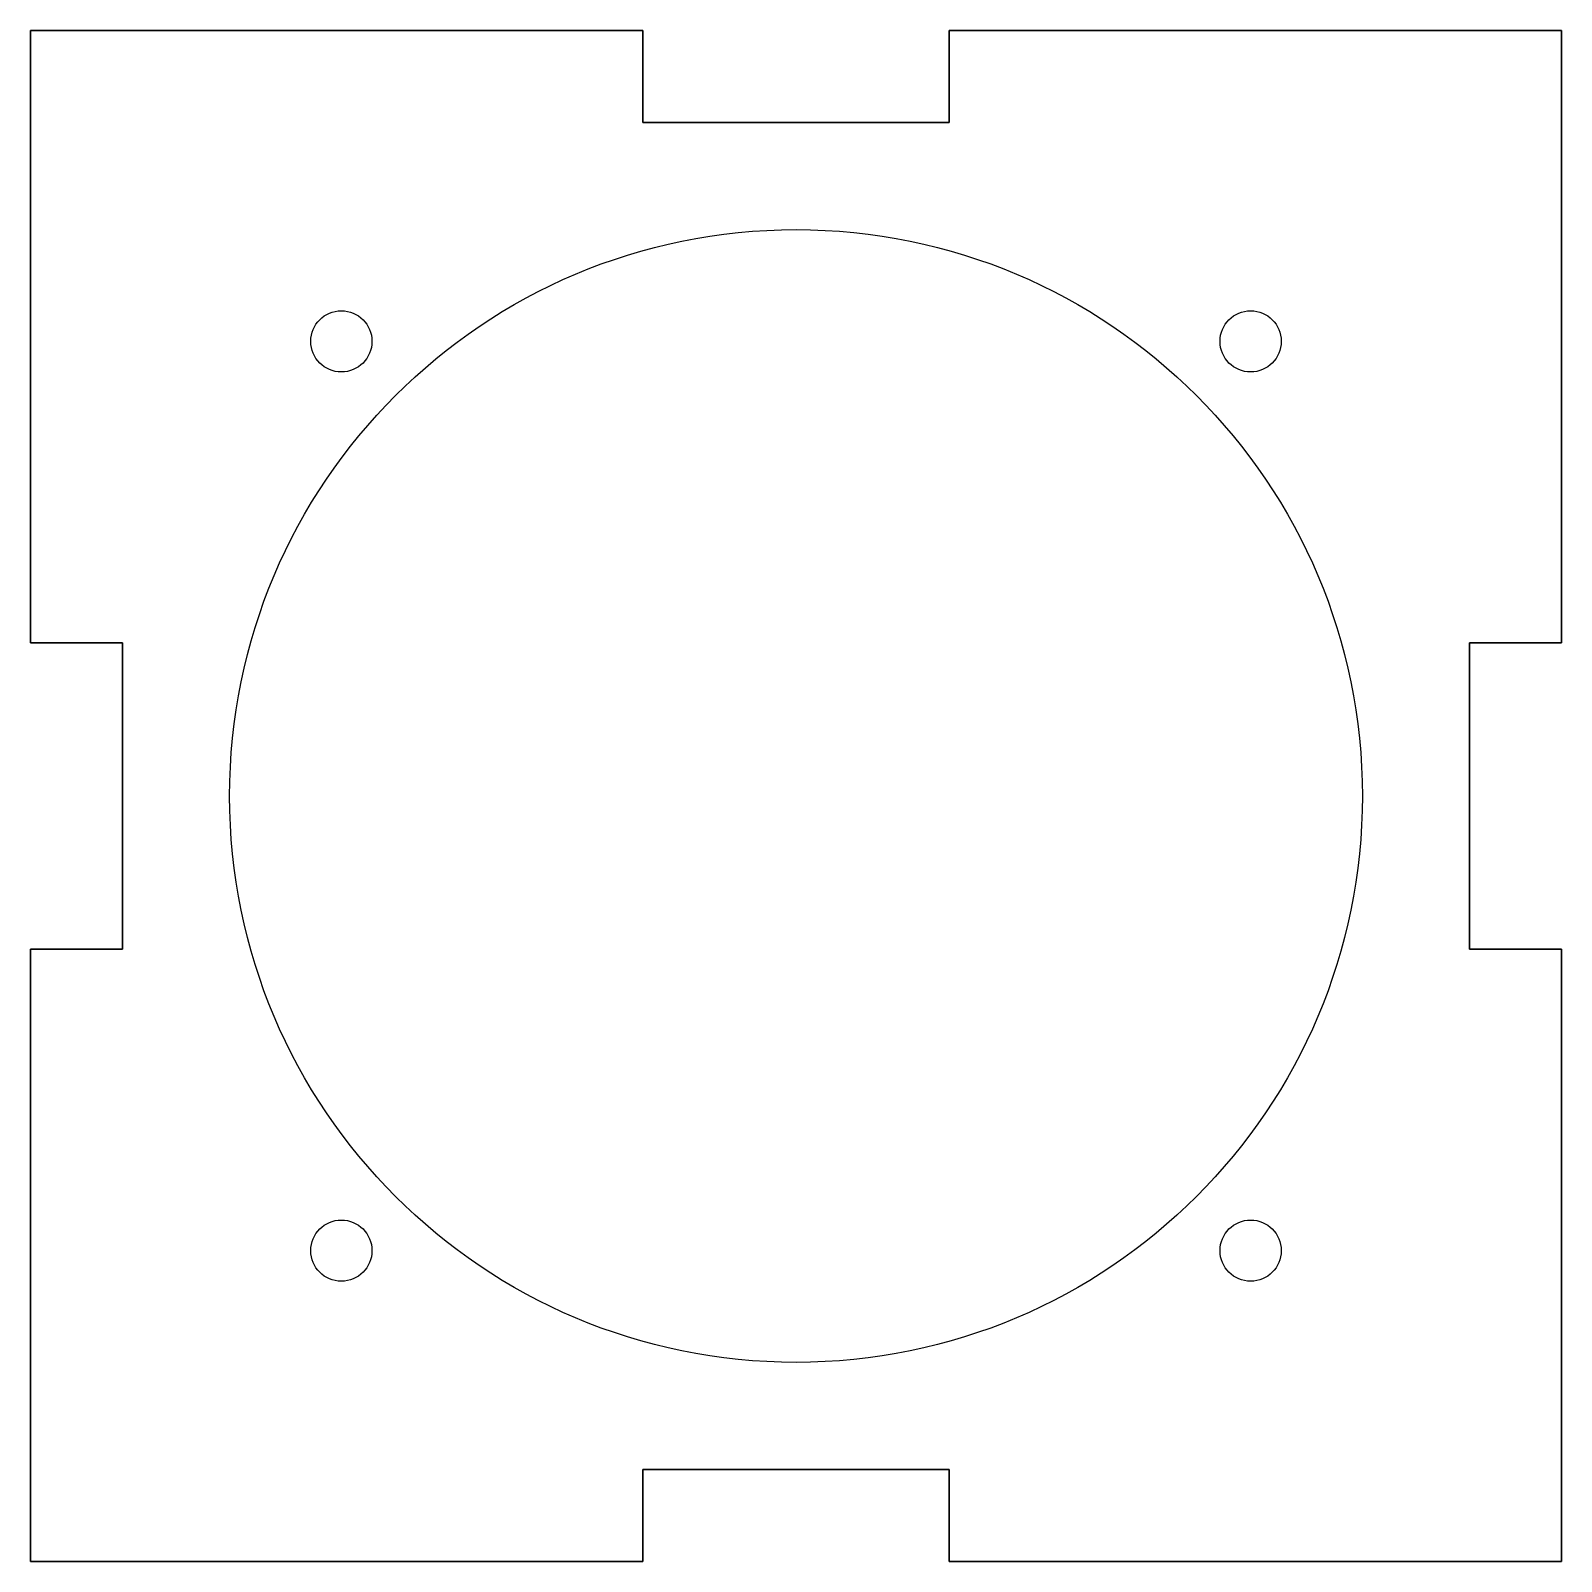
# Model space of a CAD drawing. Extents: x 25 to 125, y 25 to 125.
import ezdxf

# ---------------------------------------------------------------- set-up
doc = ezdxf.new("R2010")
doc.units = 0
doc.layers.get('0').update_dxf_attribs({"linetype": 'CONTINUOUS'})

msp = doc.modelspace()

# ---------------------------------------------------------------- linework, layer by layer
for points in [[(25, 65), (31, 65), (31, 85), (25, 85), (25, 125), (65, 125), (65, 119), (85, 119), (85, 125), (125, 125), (125, 85), (119, 85), (119, 65), (125, 65), (125, 25), (85, 25), (85, 31), (65, 31), (65, 25), (25, 25)], [(31, 85), (31, 65), (25, 65), (25, 25), (65, 25), (65, 31), (85, 31), (85, 25), (125, 25), (125, 65), (119, 65), (119, 85), (125, 85), (125, 125), (85, 125), (85, 119), (65, 119), (65, 125), (25, 125), (25, 85)]]:
    msp.add_lwpolyline(points, close=True)
for centre, radius in [((75, 75), 37), ((75, 75), 37), ((45.3, 104.7), 2), ((45.3, 104.7), 2), ((104.7, 104.7), 2), ((104.7, 104.7), 2), ((45.3, 45.3), 2), ((45.3, 45.3), 2), ((104.7, 45.3), 2), ((104.7, 45.3), 2)]:
    msp.add_circle(centre, radius)

doc.saveas('drawing.dxf')
